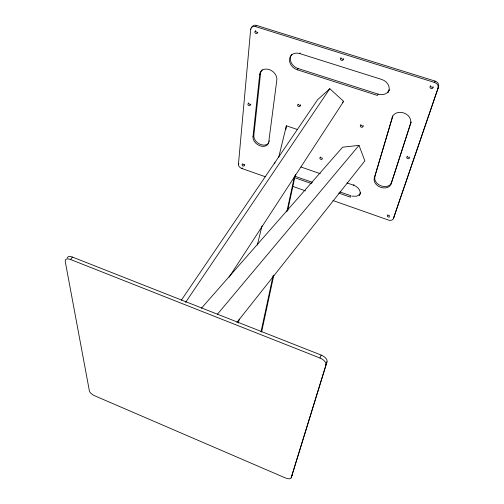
<?xml version="1.0" encoding="UTF-8"?>
<svg xmlns="http://www.w3.org/2000/svg" width="504" height="504" viewBox="0 0 504 504"><rect width="100%" height="100%" fill="white"/><g stroke="black" fill="none" stroke-linecap="round" stroke-linejoin="round"><path stroke-width="0.76" d="M265.558 176.822L241.876 168.493A4.076 2.804 33.4 0 1 238.442 164.235L250.658 29.453L251.131 28.867M259.692 74.479A9.349 7.264 38.2 0 1 269.174 69.546A9.349 7.264 38.2 0 1 276.822 80.035L268.726 142.134A8.555 6.18 33.8 0 1 260.102 145.851A8.555 6.18 33.8 0 1 253.002 136.754L259.692 74.479L260.568 73.263A9.33 7.264 38.3 0 1 262.288 69.634M253.002 136.754L253.814 135.513L260.568 73.263M285.818 129.515L286.385 125.798L297.436 129.509M261.626 331.972L273.829 275.064M287.683 210.458L295.432 174.315M261.009 331.878L273.099 275.682M286.839 211.793L294.462 176.387M238.335 322.976L239.268 319.152M257.33 245.02L261.986 225.912M278.75 157.128L286.385 125.798M374.283 178.252L392.736 116.122L374.283 178.252A8.87 6.571 21.1 0 0 380.759 187.349A8.87 6.571 21.1 0 0 391.06 183.992L411.075 122.069L391.06 183.992M72.463 257.078L70.547 259.503A7.094 3.471 35.2 0 0 65.249 261.488L89.422 391.085A5.456 2.155 31 0 0 94.67 395.779L285.188 477.855A5.796 2.375 24.7 0 0 291.173 477.855L327.008 361.759A7.491 4.032 23.8 0 0 321.187 355.074L72.463 257.078A7.069 3.484 35.2 0 0 67.164 258.023M291.173 477.855L327.008 361.759M332.898 200.51L388.395 220.04A4.271 3.005 20.1 0 0 393.378 218.616L438.556 86.776A5.135 4.36 14.4 0 0 435.046 81.081L256.46 25.414A4.946 3.938 44.4 0 0 251.849 27.229M393.378 218.616L438.556 86.776M387.734 214.786L387.368 215.706A1.279 0.901 20.2 0 0 388.294 216.985A1.279 0.901 20.2 0 0 389.787 216.556M406.942 156.7L406.753 157.16A1.399 1.077 18.5 0 0 407.742 158.621A1.399 1.077 18.5 0 0 409.412 158.048M438.014 88.15A5.147 4.366 14.5 0 0 434.492 82.448L435.046 81.081M433.182 87.261L432.993 87.721A1.544 1.304 14.8 0 1 431.115 88.496A1.544 1.304 14.8 0 1 430.057 86.795L430.429 85.888M325.83 364.701A7.516 4.026 23.8 0 0 319.977 358.016L321.187 355.074M360.688 192.704L360.076 194.053A8.537 6.149 23.9 0 0 353.625 185.22L346.947 182.914M353.625 185.22L353.94 184.546M299.735 53.575L381.723 79.456A9.847 8.24 24.2 0 1 388.962 90.518L389.277 89.851L387.721 92.667L388.597 91.306C386.284 94.544 381.749 95.319 378.132 94.122L377.477 95.451L297.234 69.76A9.683 7.862 37.4 0 1 289.535 58.823A9.683 7.862 37.4 0 1 299.735 53.575L300.151 52.958M363.164 126.126L362.943 126.573A1.399 1.103 24.9 0 1 361.349 127.21A1.399 1.103 24.9 0 1 360.303 125.704L360.744 124.816M320.336 157.103L319.864 157.972A1.304 0.964 27.8 0 0 320.884 159.352A1.304 0.964 27.8 0 0 322.308 158.804M343.451 59.138L343.199 59.56A1.487 1.26 32.6 0 1 341.536 60.373A1.487 1.26 32.6 0 1 340.395 58.685L340.899 57.834M360.385 193.379L359.138 195.439L359.894 194.267L356.674 196.22L352.22 196.176M300.68 105.034L300.163 105.878A1.373 1.065 33.2 0 1 298.708 106.546A1.373 1.065 33.2 0 1 297.606 105.04L298.129 104.196M269.117 141.504L269.514 140.881M241.876 168.493L242.273 167.87M244.818 164.688L244.282 165.514A1.222 0.844 33.3 0 1 243.079 166.011A1.222 0.844 33.3 0 1 242.046 164.732L242.582 163.907M238.442 164.235L238.846 163.617M229.099 277.137L343.64 101.367L329.792 88.729L317.577 99.754L181.327 300.201M297.234 69.76L298.047 68.513A9.664 7.856 37.5 0 1 291.822 54.35M185.573 302.444L329.792 88.729M250.872 104.12L250.299 104.939A1.336 0.995 37.1 0 1 248.976 105.588A1.336 0.995 37.1 0 1 247.861 104.126L248.718 102.904A1.336 0.995 37.1 0 0 249.316 104.082A1.336 0.995 37.1 0 0 250.614 104.385M257.783 32.288L257.475 32.678A1.487 1.178 44.1 0 1 256.013 33.529A1.487 1.178 44.1 0 1 254.797 31.84L255.723 30.662A1.481 1.178 44.2 0 0 257.796 32.325M250.658 29.453A4.958 3.938 44.3 0 1 255.534 26.592L256.46 25.414M236.849 322.497L364.852 160.877L359.012 145.379L342.613 147.193L201.43 308.253M217.382 314.276L359.012 145.379M342.455 102.388L343.64 101.367M255.534 26.592L434.492 82.448M298.047 68.513L378.132 94.122M300.951 167L320.242 173.672M294.626 176.148L312.448 182.366M339.929 191.948L351.074 195.836L350.45 197.184L338.675 193.07M294.512 177.641L311.441 183.557M292.937 186.455L305.519 190.877M70.547 259.503L319.977 358.016M292.175 475.297A5.783 2.381 24.7 0 1 291.81 475.814M393.92 217.224A4.259 3.005 20.1 0 1 393.529 217.911M389.655 215.681A1.279 0.907 20.2 0 1 388.149 215.151M409.683 157.059A1.399 1.077 18.4 0 1 408.303 157.235A1.399 1.077 18.4 0 1 407.301 156.259M433.226 86.846A1.537 1.304 14.7 0 1 430.586 86.014M391.627 182.612A8.851 6.571 21.1 0 1 381.339 185.976A8.851 6.571 21.1 0 1 374.881 176.891M363.346 125.66A1.392 1.103 24.9 0 1 360.977 124.879M322.384 158.092A1.298 0.964 27.8 0 1 320.601 157.122M343.696 58.792A1.487 1.26 32.6 0 1 341.176 57.998M300.731 105.04A1.373 1.065 33.2 0 1 298.437 104.284M268.676 143.023A8.543 6.18 33.8 0 1 259.466 143.999A8.543 6.18 33.8 0 1 253.814 135.513M244.591 164.827A1.222 0.844 33.4 0 1 242.915 163.92M392.118 117.476A9.664 7.812 19.7 0 1 403.622 112.909A9.664 7.812 19.7 0 1 410.495 123.442M274.579 163.743A8.354 5.941 30.6 0 1 275.001 162.729"/></g></svg>
